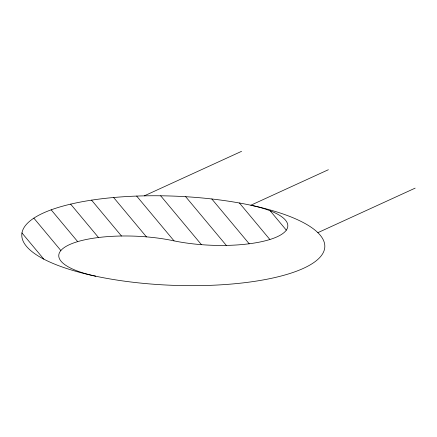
<?xml version="1.0" encoding="UTF-8"?>
<svg xmlns="http://www.w3.org/2000/svg" width="437" height="437" viewBox="0 0 437 437"><rect width="100%" height="100%" fill="white"/><g stroke="black" fill="none" stroke-linecap="round" stroke-linejoin="round"><path stroke-width="0.66" d="M144.286 195.858L241.568 151.328M328.362 169.731L250.827 205.226A75.82 22.292 2.3 0 1 277.151 236.772A75.82 22.292 2.3 0 1 173.287 240.716A75.82 22.292 2.3 0 0 69.428 244.66A75.82 22.292 2.3 0 0 95.752 276.206M317.874 232.664L415.15 188.139M270.159 210.781L286.306 230.135M239.416 202.992L269.88 239.509M211.814 198.977L249.199 243.78M185.67 196.699L226.311 245.403M160.663 195.787L201.452 244.671M136.661 196.076L174.041 240.874M113.615 197.513L146.45 236.87M91.562 200.146L121.486 236.007M70.641 204.128L98.5 237.515M51.151 209.826L77.682 241.623M33.846 218.139L60.869 250.532M21.948 232.943L43.815 259.146M92.677 275.539A151.639 44.59 2.3 0 0 324.713 247.937A151.639 44.59 2.3 0 0 102.482 198.671A151.639 44.59 2.3 0 0 92.677 275.539"/></g></svg>
